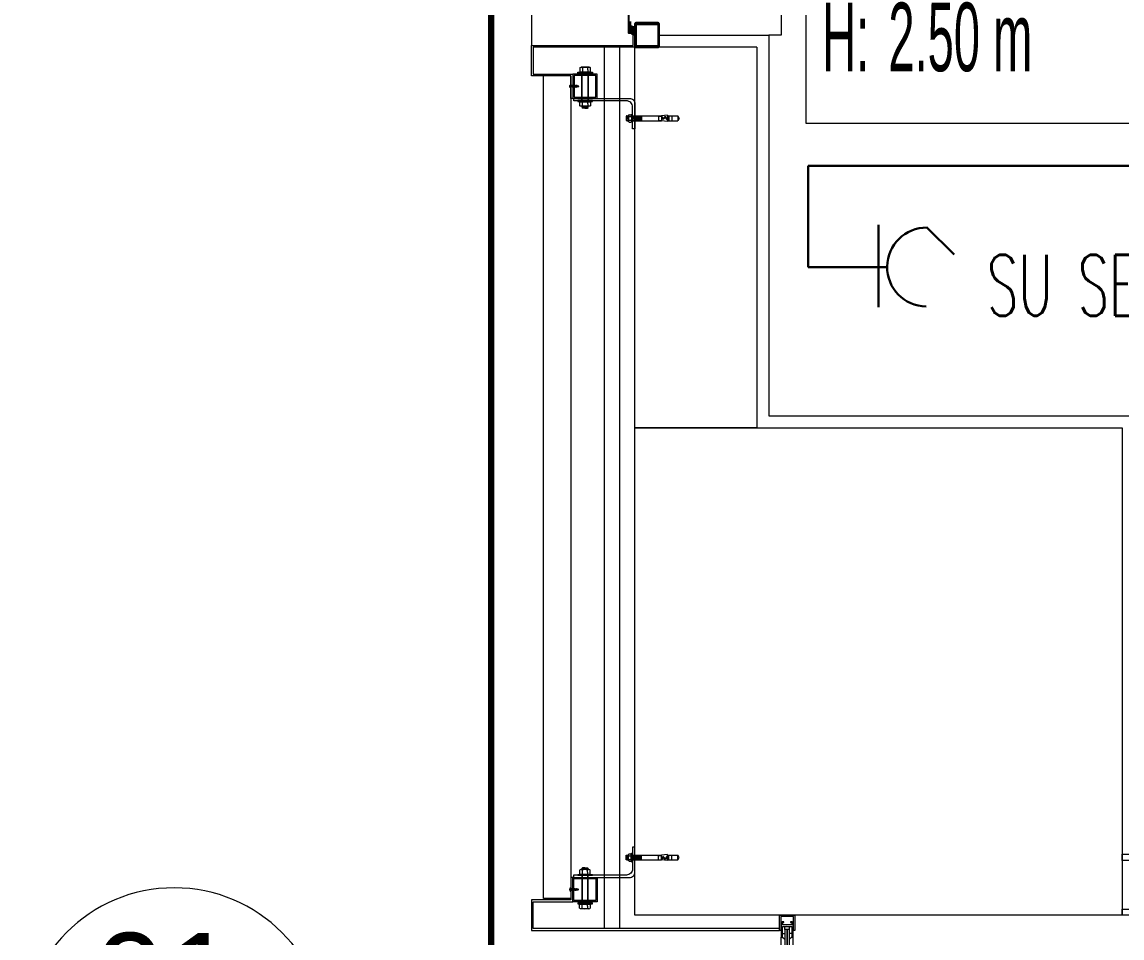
# Model space of a CAD drawing. Extents: x -1439 to 34962, y -872 to 8330.
# Drawn here: x 2700.2 to 2880.8, y 3108.7 to 3259.1 of the extents above; entities that cross this region are included whole.
import ezdxf
from ezdxf.enums import TextEntityAlignment as Align

# ---------------------------------------------------------------- set-up
doc = ezdxf.new("R2010")
doc.units = 0
doc.linetypes.add('HIDDEN', pattern=[0.375, 0.25, -0.125])
doc.linetypes.add('HIDDEN2', pattern=[4.7625, 3.175, -1.5875])
doc.layers.get('0').update_dxf_attribs({"color": 9, "lineweight": 9})
for name, color, linetype, lineweight in [('00', 9, 'Continuous', 9), ('01', 9, 'Continuous', 9), ('06D', 9, 'Continuous', 9), ('10', 9, 'Continuous', 9), ('10A', 9, 'Continuous', 9), ('11', 9, 'Continuous', 9), ('14', 9, 'Continuous', 9), ('15', 9, 'Continuous', 9), ('21', 9, 'Continuous', 9), ('21_MAHAL', 9, 'Continuous', 9), ('33', 9, 'BATTING', 9), ('E-KABLO', 7, 'Continuous', 30), ('E-KAPAKLI PRİZ', 7, 'Continuous', 30), ('E-YAZI', 7, 'Continuous', 30)]:
    doc.layers.add(name, color=color, linetype=linetype, lineweight=lineweight)
doc.styles.add('Arial', font='arial.ttf', dxfattribs={"height": 2.5})
doc.styles.add('E-YAZI', font='txttw.shx')
doc.styles.add('MuuM_TEXT-STANDART', font='ARIALN.TTF')
doc.linetypes.add('BATTING', pattern='A,0.0001,-0.1,[134,ltypeshp.shx,S=0.1,R=0,X=-0.1,Y=0],-0.2,[134,ltypeshp.shx,S=0.1,R=180,X=0.1,Y=0],-0.1', length=0.4001)

# ---------------------------------------------------------------- blocks, each defined once
blk = doc.blocks.new('p-kolon-80x80-vw')
at = {"layer": '01'}
blk.add_lwpolyline([(-40, -40), (-40, 40), (40, 40), (40, -40)], close=True, dxfattribs=at)
blk = doc.blocks.new('p-vw-kayar2')
at = {"layer": '06D'}
for p, q in [((-250, 5), (-177.7, 5)), ((-172.3, 5), (-100, 5)), ((-250, 3), (-177.7, 3)), ((-172.3, 3), (-100, 3))]:
    blk.add_line(p, q, dxfattribs=at)
for points in [[(-335.39, 1), (-252.5, 1)], [(-97.5, 1), (-3.6, 1)], [(-252.5, -1), (-335.39, -1)], [(-97.5, -1), (-3.6, -1)]]:
    blk.add_lwpolyline(points, dxfattribs=at)
at = {"layer": '10'}
for p, q in [((-251.75, 4.35), (-252.25, 4.35)), ((-251.75, 3.61), (-251.75, 4.35)), ((-250.59, 4.75), (-250.59, 4.42)), ((-250, 4.75), (-249.67, 4.42)), ((-177.7, 4.75), (-178.03, 4.42)), ((-177.11, 4.75), (-177.11, 4.42)), ((-175.95, 4.35), (-176.45, 4.35)), ((-176.45, 3.61), (-176.45, 4.35)), ((-174.05, 4.35), (-173.55, 4.35)), ((-173.55, 3.61), (-173.55, 4.35)), ((-172.89, 4.75), (-172.89, 4.42)), ((-172.3, 4.75), (-171.97, 4.42)), ((-100, 4.75), (-100.33, 4.42)), ((-99.41, 4.75), (-99.41, 4.42)), ((-98.25, 3.58), (-98.25, 4.42)), ((-98.25, 4.35), (-97.75, 4.35)), ((-251.75, 3.61), (-252.25, 3.61)), ((-250.83, 2.45), (-250.83, 2.56)), ((-250.83, 2.56), (-250.68, 2.56)), ((-250.17, 2.45), (-250.83, 2.45)), ((-250.68, 2.97), (-250.68, 2.56)), ((-250.68, 2.56), (-250.32, 2.56)), ((-250.59, 3.25), (-250.59, 3.58)), ((-250.59, 2.97), (-250.59, 2.56)), ((-250.5, 2.97), (-250.5, 2.56)), ((-250.41, 2.97), (-250.41, 2.56)), ((-250.32, 2.97), (-250.32, 2.56)), ((-250.32, 2.56), (-250.17, 2.56)), ((-250.17, 2.56), (-250.17, 2.45)), ((-250, 3.25), (-249.67, 3.58)), ((-177.7, 3.25), (-178.03, 3.58)), ((-177.11, 3.25), (-177.11, 3.58)), ((-175.95, 3.61), (-176.45, 3.61)), ((-174.05, 3.61), (-173.55, 3.61)), ((-172.89, 3.25), (-172.89, 3.58)), ((-172.3, 3.25), (-171.97, 3.58)), ((-100, 3.25), (-100.33, 3.58)), ((-99.68, 2.56), (-99.83, 2.56)), ((-99.83, 2.56), (-99.83, 2.45)), ((-99.83, 2.45), (-99.17, 2.45)), ((-99.68, 2.97), (-99.68, 2.56)), ((-99.32, 2.56), (-99.68, 2.56)), ((-99.59, 2.97), (-99.59, 2.56)), ((-99.5, 2.97), (-99.5, 2.56)), ((-99.41, 3.25), (-99.41, 3.58)), ((-99.41, 2.97), (-99.41, 2.56)), ((-99.32, 2.97), (-99.32, 2.56)), ((-99.17, 2.56), (-99.32, 2.56)), ((-99.17, 2.45), (-99.17, 2.56)), ((-98.25, 3.61), (-97.75, 3.61)), ((-338.99, 1.25), (-338.99, -1.25)), ((-336.64, 0.37), (-337.14, 0.37)), ((-336.64, 0.37), (-336.64, -0.37)), ((-335.98, 0.75), (-335.98, 0.4)), ((-335.39, 0.75), (-335.04, 0.4)), ((-252.5, 0.75), (-252.85, 0.4)), ((-252.35, 1.55), (-251.65, 1.55)), ((-252.35, 1.44), (-252.35, 1.55)), ((-252.18, 1.44), (-252.35, 1.44)), ((-251.82, 1.44), (-252.18, 1.44)), ((-252.18, 1.03), (-252.18, 1.44)), ((-252.09, 1.03), (-252.09, 1.44)), ((-252, 1.03), (-252, 1.44)), ((-251.91, 1.03), (-251.91, 1.44)), ((-251.91, 0.75), (-251.91, 0.4)), ((-251.65, 1.44), (-251.82, 1.44)), ((-251.82, 1.03), (-251.82, 1.44)), ((-251.65, 1.55), (-251.65, 1.44)), ((-250.78, 0.05), (-250.78, 0.05)), ((-250.78, 0.01), (-250.78, 0.01)), ((-250.75, -0.37), (-250.75, 0.37)), ((-250.25, 0.37), (-250.75, 0.37)), ((-99.75, 0.37), (-99.25, 0.37)), ((-99.25, -0.37), (-99.25, 0.37)), ((-98.35, 1.55), (-98.35, 1.44)), ((-97.65, 1.55), (-98.35, 1.55)), ((-98.35, 1.44), (-98.18, 1.44)), ((-98.18, 1.44), (-97.82, 1.44)), ((-98.18, 1.03), (-98.18, 1.44)), ((-98.09, 1.03), (-98.09, 1.44)), ((-98.09, 0.75), (-98.09, 0.4)), ((-98, 1.03), (-98, 1.44)), ((-97.91, 1.03), (-97.91, 1.44)), ((-97.82, 1.03), (-97.82, 1.44)), ((-97.82, 1.44), (-97.65, 1.44)), ((-97.65, 1.44), (-97.65, 1.55)), ((-97.5, 0.75), (-97.15, 0.4)), ((-3.6, 0.75), (-3.95, 0.4)), ((-3.01, 0.75), (-3.01, 0.4)), ((-2.35, 0.37), (-1.85, 0.37)), ((-2.35, 0.37), (-2.35, -0.37)), ((-336.64, -0.37), (-337.14, -0.37)), ((-335.98, -0.75), (-335.98, -0.4)), ((-335.39, -0.75), (-335.04, -0.4)), ((-252.5, -0.75), (-252.85, -0.4)), ((-251.91, -0.75), (-251.91, -0.4)), ((-250.25, -0.37), (-250.75, -0.37)), ((-99.75, -0.37), (-99.25, -0.37)), ((-98.09, -0.75), (-98.09, -0.4)), ((-97.5, -0.75), (-97.15, -0.4)), ((-3.6, -0.75), (-3.95, -0.4)), ((-3.01, -0.75), (-3.01, -0.4)), ((-2.35, -0.37), (-1.85, -0.37))]:
    blk.add_line(p, q, dxfattribs=at)
for points in [[(-252.3, 2.33), (-252.3, 1.72), (-251.6, 1.72, -0.414214), (-251.5, 1.62), (-251.5, 1.4, -0.414214), (-251.6, 1.3), (-251.75, 1.3, -0.414214), (-251.8, 1.35), (-251.8, 1.42), (-251.65, 1.42), (-251.65, 1.57), (-252.35, 1.57), (-252.35, 1.42), (-252.2, 1.42), (-252.2, 1.35, -0.414214), (-252.25, 1.3), (-252.4, 1.3, -0.414214), (-252.5, 1.4), (-252.5, 4.7, -0.414214), (-252.2, 5), (-250, 5), (-250, 4.75), (-252.15, 4.75, 0.414214), (-252.25, 4.65), (-252.25, 4.03), (-252.28, 4), (-252.25, 3.97), (-252.25, 3.35, 0.414214), (-252.15, 3.25), (-250, 3.25), (-250, 3), (-252.3, 3), (-252.3, 2.39), (-252.33, 2.36)], [(-175.7, 4.03), (-175.7, 4.75), (-175.42, 4.75, -0.414214), (-175.32, 4.65), (-175.32, 4.55), (-175.2, 4.55), (-175.2, 4.7, 0.414214), (-175.5, 5), (-177.7, 5), (-177.7, 4.75), (-175.95, 4.75), (-175.95, 3.25), (-177.7, 3.25), (-177.7, 3), (-175.5, 3, 0.414214), (-175.2, 3.3), (-175.2, 3.45), (-175.32, 3.45), (-175.32, 3.35, -0.414214), (-175.42, 3.25), (-175.7, 3.25), (-175.7, 3.97), (-175.73, 4)], [(-175.37, 3.35), (-175.58, 3.56), (-175.58, 4), (-175.58, 4.44), (-175.37, 4.64), (-175.33, 4.54), (-175.19, 4.54), (-175.19, 4.7), (-175, 4.7), (-175, 4.55), (-175.13, 4.41, 0.414214), (-175.13, 4.13), (-175, 4), (-174.87, 3.86, -0.414214), (-174.87, 3.58), (-175, 3.45), (-175, 3.3), (-175.19, 3.3), (-175.19, 3.45), (-175.33, 3.45)], [(-175.38, 3.65), (-175.38, 4), (-175.38, 4.18, 0.137657), (-175.28, 3.99), (-175.14, 3.86), (-175.01, 3.72), (-175.08, 3.65)], [(-174.63, 4.64), (-174.42, 4.44), (-174.42, 4), (-174.42, 3.56), (-174.63, 3.35), (-174.67, 3.45), (-174.81, 3.45), (-174.81, 3.3), (-175, 3.3), (-175, 3.45), (-174.87, 3.58, 0.414214), (-174.87, 3.86), (-175, 4), (-175.13, 4.13, -0.414214), (-175.13, 4.41), (-175, 4.55), (-175, 4.7), (-174.81, 4.7), (-174.81, 4.54), (-174.67, 4.54)], [(-174.62, 4.34), (-174.62, 4), (-174.62, 3.82, 0.137657), (-174.72, 4.01), (-174.86, 4.14), (-174.99, 4.27), (-174.92, 4.34)], [(-174.3, 4.03), (-174.3, 4.75), (-174.58, 4.75, 0.414214), (-174.68, 4.65), (-174.68, 4.55), (-174.8, 4.55), (-174.8, 4.7, -0.414214), (-174.5, 5), (-172.3, 5), (-172.3, 4.75), (-174.05, 4.75), (-174.05, 3.25), (-172.3, 3.25), (-172.3, 3), (-174.5, 3, -0.414214), (-174.8, 3.3), (-174.8, 3.45), (-174.68, 3.45), (-174.68, 3.35, 0.414214), (-174.58, 3.25), (-174.3, 3.25), (-174.3, 3.97), (-174.27, 4)], [(-97.7, 2.33), (-97.7, 1.72), (-98.4, 1.72, 0.414214), (-98.5, 1.62), (-98.5, 1.4, 0.414214), (-98.4, 1.3), (-98.25, 1.3, 0.414214), (-98.2, 1.35), (-98.2, 1.42), (-98.35, 1.42), (-98.35, 1.57), (-97.65, 1.57), (-97.65, 1.42), (-97.8, 1.42), (-97.8, 1.35, 0.414214), (-97.75, 1.3), (-97.6, 1.3, 0.414214), (-97.5, 1.4), (-97.5, 4.7, 0.414214), (-97.8, 5), (-100, 5), (-100, 4.75), (-97.85, 4.75, -0.414214), (-97.75, 4.65), (-97.75, 4.03), (-97.72, 4), (-97.75, 3.97), (-97.75, 3.35, -0.414214), (-97.85, 3.25), (-100, 3.25), (-100, 3), (-97.7, 3), (-97.7, 2.39), (-97.67, 2.36)], [(-250.2, 1.67), (-250.2, 2.28), (-250.9, 2.28, -0.414214), (-251, 2.38), (-251, 2.6, -0.414214), (-250.9, 2.7), (-250.75, 2.7, -0.414214), (-250.7, 2.65), (-250.7, 2.58), (-250.85, 2.58), (-250.85, 2.43), (-250.15, 2.43), (-250.15, 2.58), (-250.3, 2.58), (-250.3, 2.65, -0.414214), (-250.25, 2.7), (-250.1, 2.7, -0.414214), (-250, 2.6), (-250, -0.7, -0.414214), (-250.3, -1), (-252.5, -1), (-252.5, -0.75), (-250.35, -0.75, 0.414214), (-250.25, -0.65), (-250.25, -0.03), (-250.22, 0), (-250.25, 0.03), (-250.25, 0.65, 0.414214), (-250.35, 0.75), (-252.5, 0.75), (-252.5, 1), (-250.2, 1), (-250.2, 1.61), (-250.17, 1.64)], [(-99.8, 1.67), (-99.8, 2.28), (-99.1, 2.28, 0.414214), (-99, 2.38), (-99, 2.6, 0.414214), (-99.1, 2.7), (-99.25, 2.7, 0.414214), (-99.3, 2.65), (-99.3, 2.58), (-99.15, 2.58), (-99.15, 2.43), (-99.85, 2.43), (-99.85, 2.58), (-99.7, 2.58), (-99.7, 2.65, 0.414214), (-99.75, 2.7), (-99.9, 2.7, 0.414214), (-100, 2.6), (-100, -0.7, 0.414214), (-99.7, -1), (-97.5, -1), (-97.5, -0.75), (-99.65, -0.75, -0.414214), (-99.75, -0.65), (-99.75, -0.03), (-99.78, 0), (-99.75, 0.03), (-99.75, 0.65, -0.414214), (-99.65, 0.75), (-97.5, 0.75), (-97.5, 1), (-99.8, 1), (-99.8, 1.61), (-99.83, 1.64)], [(-337.39, -0.03), (-337.39, -0.75), (-337.67, -0.75, -0.414214), (-337.77, -0.65), (-337.77, -0.55), (-337.89, -0.55), (-337.89, -0.7, 0.414214), (-337.59, -1), (-335.39, -1), (-335.39, -0.75), (-337.14, -0.75), (-337.14, 0.75), (-335.39, 0.75), (-335.39, 1), (-337.59, 1, 0.414214), (-337.89, 0.7), (-337.89, 0.55), (-337.77, 0.55), (-337.77, 0.65, -0.414214), (-337.67, 0.75), (-337.39, 0.75), (-337.39, 0.03), (-337.36, 0)], [(-1.6, -0.03), (-1.6, -0.75), (-1.32, -0.75, 0.414214), (-1.22, -0.65), (-1.22, -0.55), (-1.1, -0.55), (-1.1, -0.7, -0.414214), (-1.4, -1), (-3.6, -1), (-3.6, -0.75), (-1.85, -0.75), (-1.85, 0.75), (-3.6, 0.75), (-3.6, 1), (-1.4, 1, -0.414214), (-1.1, 0.7), (-1.1, 0.55), (-1.22, 0.55), (-1.22, 0.65, 0.414214), (-1.32, 0.75), (-1.6, 0.75), (-1.6, 0.03), (-1.63, 0)]]:
    blk.add_lwpolyline(points, format="xyb", close=True, dxfattribs=at)
for points in [[(-251.12, 2.22), (-251.12, 1.07), (-250.22, 1.07), (-250.22, 2.22)], [(-98.88, 2.22), (-98.88, 1.07), (-99.78, 1.07), (-99.78, 2.22)], [(-336.49, -1.05), (-336.49, -1.25), (-338.99, -1.25), (-338.99, 1.25), (-336.49, 1.25), (-336.49, 1.05), (-338.79, 1.05), (-338.79, -1.05)], [(-2.5, -1.05), (-2.5, -1.25), (0, -1.25), (0, 1.25), (-2.5, 1.25), (-2.5, 1.05), (-0.2, 1.05), (-0.2, -1.05)]]:
    blk.add_lwpolyline(points, close=True, dxfattribs=at)
for points in [[(-250.22, 2.14), (-249.97, 2.14), (-249.97, 1.14), (-250.22, 1.14)], [(-99.78, 2.14), (-100.03, 2.14), (-100.03, 1.14), (-99.78, 1.14)]]:
    blk.add_lwpolyline(points, dxfattribs=at)
at = {"layer": '15'}
for points in [[(-176.47, 4.02), (-251.74, 4.02), (-251.74, 4.4), (-176.47, 4.4), (-176.47, 4.02), (-176.47, 4.02)], [(-176.47, 3.6), (-251.74, 3.6), (-251.74, 3.98), (-176.47, 3.98), (-176.47, 3.6)], [(-98.26, 4.4), (-98.26, 4.02), (-173.53, 4.02), (-173.53, 4.4), (-98.26, 4.4)], [(-98.26, 3.6), (-173.53, 3.6), (-173.53, 3.98), (-98.26, 3.98), (-98.26, 3.6)]]:
    blk.add_lwpolyline(points, close=True, dxfattribs=at)
for points in [[(-336.63, 0.4), (-250.78, 0.4), (-250.78, 0.02), (-336.63, 0.02)], [(-336.63, 0.02), (-336.63, 0.02), (-336.63, 0.4), (-336.63, 0.4)], [(-99.24, 0.02), (-99.24, 0.02), (-99.24, 0.4), (-99.24, 0.4)], [(-99.24, 0.4), (-2.38, 0.4), (-2.38, 0.02), (-99.24, 0.02)], [(-336.63, -0.02), (-250.78, -0.02), (-250.78, -0.4), (-336.63, -0.4)], [(-336.63, -0.4), (-336.63, -0.4), (-336.63, -0.02), (-336.63, -0.02)], [(-99.24, -0.4), (-99.24, -0.4), (-99.24, -0.02), (-99.24, -0.02)], [(-99.24, -0.02), (-2.38, -0.02), (-2.38, -0.4), (-99.24, -0.4)]]:
    blk.add_lwpolyline(points, dxfattribs=at)
blk = doc.blocks.new('cxvxv')
for p, q in [((-21988.4, 8560.98, 0), (-21988.4, 8560.32, 0)), ((-21988.4, 8560.32, 0), (-21986.64, 8560.32, 0)), ((-21986.86, 8561.07, 0), (-21988.18, 8561.07, 0)), ((-21988.02, 8561.25, 0), (-21987.03, 8561.3, 0)), ((-21988.02, 8561.25, 0), (-21988, 8561.26, 0)), ((-21988, 8561.23, 0), (-21988.02, 8561.25, 0)), ((-21988.02, 8561.13, 0), (-21987.03, 8561.19, 0)), ((-21988.02, 8561.13, 0), (-21988, 8561.14, 0)), ((-21988, 8561.11, 0), (-21988.02, 8561.13, 0)), ((-21988.02, 8560.32, 0), (-21987.02, 8560.32, 0)), ((-21988.02, 8560.28, 0), (-21988.02, 8560.32, 0)), ((-21988.02, 8560.11, 0), (-21988.02, 8555.61, 0)), ((-21988, 8561.3, 0), (-21987.94, 8561.35, 0)), ((-21988, 8561.26, 0), (-21988, 8561.3, 0)), ((-21988, 8561.14, 0), (-21988, 8561.23, 0)), ((-21988, 8561.07, 0), (-21988, 8561.11, 0)), ((-21987.96, 8560.98, 0), (-21987.96, 8560.32, 0)), ((-21987.54, 8561.35, 0), (-21987.94, 8561.35, 0)), ((-21987.7, 8561.05, 0), (-21987.7, 8561.08, 0)), ((-21987.7, 8561.07, 0), (-21987.7, 8561.07, 0)), ((-21987.54, 8561.35, 0), (-21987.1, 8561.35, 0)), ((-21987.03, 8561.3, 0), (-21987.1, 8561.35, 0)), ((-21987.08, 8560.64, 0), (-21987.08, 8560.98, 0)), ((-21987.08, 8560.64, 0), (-21987.08, 8560.32, 0)), ((-21987.06, 8560.32, 0), (-21987.06, 8560.28, 0)), ((-21987.06, 8555.61, 0), (-21987.06, 8560.11, 0)), ((-21987.05, 8561.32, 0), (-21987.03, 8561.3, 0)), ((-21987.03, 8561.3, 0), (-21987.05, 8561.28, 0)), ((-21987.03, 8561.3, 0), (-21987.05, 8561.29, 0)), ((-21987.05, 8561.28, 0), (-21987.05, 8561.2, 0)), ((-21987.05, 8561.2, 0), (-21987.03, 8561.19, 0)), ((-21987.03, 8561.19, 0), (-21987.05, 8561.17, 0)), ((-21987.05, 8561.17, 0), (-21987.05, 8561.08, 0)), ((-21987.05, 8561.08, 0), (-21987.03, 8561.07, 0)), ((-21987.02, 8560.32, 0), (-21987.02, 8560.28, 0)), ((-21987.02, 8555.61, 0), (-21987.02, 8560.11, 0)), ((-21986.64, 8560.32, 0), (-21986.64, 8560.98, 0)), ((-21988.4, 8555.4, 0), (-21986.64, 8555.4, 0)), ((-21988.4, 8554.74, 0), (-21988.4, 8555.4, 0)), ((-21986.86, 8554.65, 0), (-21988.17, 8554.65, 0)), ((-21988.02, 8555.44, 0), (-21988.02, 8555.4, 0)), ((-21988.02, 8555.4, 0), (-21987.02, 8555.4, 0)), ((-21987.96, 8554.74, 0), (-21987.96, 8555.4, 0)), ((-21987.08, 8555.08, 0), (-21987.08, 8555.4, 0)), ((-21987.08, 8555.08, 0), (-21987.08, 8554.74, 0)), ((-21987.06, 8555.4, 0), (-21987.06, 8555.44, 0)), ((-21987.02, 8555.4, 0), (-21987.02, 8555.44, 0)), ((-21986.64, 8555.4, 0), (-21986.64, 8554.74, 0))]:
    blk.add_line(p, q)
at = {"elevation": 0}
for points in [[(-21986.3, 8560.11), (-21988.7, 8560.11), (-21988.7, 8560.28), (-21986.3, 8560.28)], [(-21986.3, 8555.61), (-21988.7, 8555.61), (-21988.7, 8555.44), (-21986.3, 8555.44)]]:
    blk.add_lwpolyline(points, close=True, dxfattribs=at)
for points in [[(-21987.98, 8560.28), (-21987.98, 8560.32)], [(-21987.98, 8560.11), (-21987.98, 8555.61)], [(-21987.98, 8555.44), (-21987.98, 8555.4)]]:
    blk.add_lwpolyline(points, dxfattribs=at)
for centre, radius, start, end in [((-21988.18, 8560.75, 0), 0.315, 45.8497, 134.1503), ((-21987.52, 8559.95, 0), 1.12, 66.8701, 113.1299), ((-21987.52, 8559.95, 0), 1.12, 66.8701, 113.1299), ((-21986.86, 8560.76, 0), 0.313, 45.449, 134.551), ((-21988.18, 8554.97, 0), 0.315, 225.8497, 314.1503), ((-21987.52, 8555.77, 0), 1.12, 246.8701, 293.1299), ((-21987.52, 8555.77, 0), 1.12, 246.8701, 293.1299), ((-21986.86, 8554.96, 0), 0.313, 225.449, 314.551)]:
    blk.add_arc(centre, radius, start, end)
blk = doc.blocks.new('VIDA')
for p, q in [((-18072, 6523.9), (-18071.9, 6524)), ((-18071.9, 6523.8), (-18072, 6523.9)), ((-18071.9, 6524), (-18070.1, 6524.7)), ((-18069.6, 6522.9), (-18071.9, 6523.8)), ((-18069.7, 6524.9), (-18070.6, 6523.2)), ((-18070.6, 6523.2), (-18070.1, 6524.7)), ((-18070.1, 6524.7), (-18069.9, 6525.1)), ((-18069.9, 6525.1), (-18070.1, 6524.1)), ((-18070.1, 6524.1), (-18070, 6524.3)), ((-18070, 6524.3), (-18069.8, 6525.1)), ((-18069.9, 6525.1), (-18069.8, 6525.1)), ((-18069.8, 6525.1), (-18069.7, 6524.9)), ((-18069.7, 6524.9), (-18069.3, 6525)), ((-18069.6, 6522.8), (-18069.1, 6525)), ((-18069.6, 6522.8), (-18069.6, 6522.9)), ((-18069.4, 6522.4), (-18069.6, 6522.8)), ((-18068.9, 6525.3), (-18069.4, 6522.4)), ((-18069.3, 6522.4), (-18069.4, 6522.4)), ((-18069.3, 6522.4), (-18068.9, 6525.3)), ((-18069.3, 6525), (-18069.1, 6525)), ((-18069.1, 6522.8), (-18069.3, 6522.4)), ((-18069.1, 6525), (-18068.9, 6525.3)), ((-18068.7, 6522.8), (-18069.1, 6522.8)), ((-18068.9, 6525.3), (-18068.9, 6525.3)), ((-18068.9, 6525.3), (-18068.7, 6525)), ((-18068.7, 6522.8), (-18068.2, 6525)), ((-18068.7, 6525), (-18068.2, 6525)), ((-18068.5, 6522.4), (-18068.7, 6522.8)), ((-18068, 6525.3), (-18068.5, 6522.4)), ((-18068.4, 6522.4), (-18068.5, 6522.4)), ((-18068.4, 6522.4), (-18067.9, 6525.3)), ((-18068.2, 6522.8), (-18068.4, 6522.4)), ((-18068.2, 6522.8), (-18068.4, 6522.4)), ((-18068.2, 6525), (-18068, 6525.3)), ((-18067.7, 6525), (-18068.2, 6522.8)), ((-18067.7, 6522.8), (-18068.2, 6522.8)), ((-18067.9, 6525.3), (-18068, 6525.3)), ((-18067.9, 6525.3), (-18067.7, 6525)), ((-18067.7, 6522.8), (-18067.2, 6525)), ((-18067.7, 6525), (-18067.2, 6525)), ((-18067.5, 6522.4), (-18067.7, 6522.8)), ((-18067, 6525.3), (-18067.5, 6522.4)), ((-18067.4, 6522.4), (-18067.5, 6522.4)), ((-18067.4, 6522.4), (-18066.9, 6525.3)), ((-18067.2, 6522.8), (-18067.4, 6522.4)), ((-18067.2, 6522.8), (-18067.4, 6522.4)), ((-18067.2, 6525), (-18067, 6525.3)), ((-18066.7, 6525), (-18067.2, 6522.8)), ((-18066.7, 6522.8), (-18067.2, 6522.8)), ((-18066.9, 6525.3), (-18067, 6525.3)), ((-18066.9, 6525.3), (-18066.7, 6525)), ((-18066.3, 6525), (-18066.7, 6525)), ((-18066.7, 6522.8), (-18066.3, 6525)), ((-18066.5, 6522.4), (-18066.7, 6522.8)), ((-18066.1, 6525.3), (-18066.5, 6522.4)), ((-18066.5, 6522.4), (-18066, 6525.3)), ((-18066.3, 6522.8), (-18066.5, 6522.4)), ((-18066.3, 6522.8), (-18066.5, 6522.4)), ((-18066.5, 6522.4), (-18066.5, 6522.4)), ((-18066.3, 6525), (-18066.1, 6525.3)), ((-18065.8, 6525), (-18066.3, 6522.8)), ((-18066.3, 6522.8), (-18065.8, 6522.8)), ((-18066, 6525.3), (-18066.1, 6525.3)), ((-18066, 6525.3), (-18065.8, 6525)), ((-18065.8, 6522.8), (-18065.3, 6525)), ((-18065.8, 6525), (-18065.3, 6525)), ((-18065.6, 6522.4), (-18065.8, 6522.8)), ((-18065.1, 6525.3), (-18065.6, 6522.4)), ((-18065.5, 6522.4), (-18065.6, 6522.4)), ((-18065.5, 6522.4), (-18065, 6525.3)), ((-18065.3, 6522.8), (-18065.5, 6522.4)), ((-18065.3, 6522.8), (-18065.5, 6522.4)), ((-18065.3, 6525), (-18065.1, 6525.3)), ((-18064.8, 6525), (-18065.3, 6522.8)), ((-18064.8, 6522.8), (-18065.3, 6522.8)), ((-18065.1, 6525.3), (-18065, 6525.3)), ((-18065, 6525.3), (-18064.8, 6525)), ((-18064.8, 6525), (-18064.3, 6525)), ((-18064.8, 6522.8), (-18064.3, 6525)), ((-18064.6, 6522.4), (-18064.8, 6522.8)), ((-18064.1, 6525.3), (-18064.6, 6522.4)), ((-18064.5, 6522.4), (-18064.6, 6522.4)), ((-18064.5, 6522.4), (-18064, 6525.3)), ((-18064.3, 6522.8), (-18064.5, 6522.4)), ((-18064.3, 6522.8), (-18064.5, 6522.4)), ((-18064.3, 6525), (-18064.1, 6525.3)), ((-18063.8, 6525), (-18064.3, 6522.8)), ((-18063.8, 6522.8), (-18064.3, 6522.8)), ((-18064, 6525.3), (-18064.1, 6525.3)), ((-18064, 6525.3), (-18063.8, 6525)), ((-18063.8, 6522.8), (-18062, 6525)), ((-18062, 6525), (-18063.8, 6525)), ((-18063.6, 6522.4), (-18063.8, 6522.8)), ((-18063.6, 6522.4), (-18061.7, 6525.3)), ((-18061.8, 6525.3), (-18063.6, 6522.4)), ((-18062, 6522.8), (-18063.6, 6522.4)), ((-18062, 6522.8), (-18063.6, 6522.4)), ((-18063.6, 6522.4), (-18063.6, 6522.4)), ((-18061.5, 6525), (-18063.4, 6522.8)), ((-18063.4, 6522.8), (-18061.5, 6522.8)), ((-18061.7, 6525.3), (-18063.2, 6525.3)), ((-18062.7, 6522.4), (-18061.5, 6522.8)), ((-18062.6, 6522.4), (-18062.1, 6525.3)), ((-18062.4, 6522.8), (-18062.6, 6522.4)), ((-18062.4, 6522.8), (-18062.6, 6522.4)), ((-18062.6, 6522.4), (-18061.3, 6522.4)), ((-18062.4, 6525), (-18062.2, 6525.3)), ((-18061.5, 6525), (-18062.4, 6525)), ((-18061.5, 6522.8), (-18062.4, 6525)), ((-18061.9, 6525), (-18062.4, 6522.8)), ((-18061.9, 6522.8), (-18062.4, 6522.8)), ((-18062.2, 6525.3), (-18062.1, 6525.3)), ((-18062.2, 6525.3), (-18061.3, 6522.4)), ((-18062.1, 6525.3), (-18061.9, 6525)), ((-18062, 6525), (-18061.8, 6525.3)), ((-18061.9, 6525), (-18061.4, 6525)), ((-18061.9, 6522.8), (-18061.4, 6525)), ((-18061.7, 6522.4), (-18061.9, 6522.8)), ((-18061.2, 6525.3), (-18061.7, 6522.4)), ((-18061.7, 6525.3), (-18061.5, 6525)), ((-18061.6, 6522.4), (-18061.7, 6522.4)), ((-18061.6, 6522.4), (-18061.2, 6525.3)), ((-18061.4, 6522.8), (-18061.6, 6522.4)), ((-18061.4, 6522.8), (-18061.6, 6522.4)), ((-18061.4, 6525), (-18061.2, 6525.3)), ((-18061, 6525), (-18061.4, 6522.8)), ((-18060.9, 6522.8), (-18061.4, 6522.8)), ((-18061.2, 6525.3), (-18061, 6525)), ((-18061.2, 6525.3), (-18061.2, 6525.3)), ((-18061, 6525), (-18060.5, 6525)), ((-18060.9, 6522.8), (-18060.5, 6525)), ((-18060.7, 6522.4), (-18060.9, 6522.8)), ((-18060.7, 6522.4), (-18060.2, 6525.3)), ((-18060.3, 6525.3), (-18060.7, 6522.4)), ((-18060.5, 6522.8), (-18060.7, 6522.4)), ((-18060.5, 6522.8), (-18060.7, 6522.4)), ((-18060.7, 6522.4), (-18060.7, 6522.4)), ((-18060.5, 6525), (-18060.3, 6525.3)), ((-18060, 6525), (-18060.5, 6522.8)), ((-18060.5, 6522.8), (-18060, 6522.8)), ((-18060.3, 6525.3), (-18060.2, 6525.3)), ((-18060.2, 6525.3), (-18060, 6525)), ((-18060, 6525), (-18059.5, 6525)), ((-18060, 6522.8), (-18059.5, 6525)), ((-18059.8, 6522.4), (-18060, 6522.8)), ((-18059.3, 6525.3), (-18059.8, 6522.4)), ((-18059.7, 6522.4), (-18059.8, 6522.4)), ((-18059.7, 6522.4), (-18059.2, 6525.3)), ((-18059.5, 6522.8), (-18059.7, 6522.4)), ((-18059.5, 6522.8), (-18059.7, 6522.4)), ((-18059.5, 6525), (-18059.3, 6525.3)), ((-18059.2, 6524), (-18059.5, 6522.8)), ((-18059.5, 6522.8), (-18059.2, 6522.8)), ((-18059.3, 6525.3), (-18059.2, 6525.3)), ((-18058.1, 6526.6), (-18059.2, 6526.6)), ((-18059.2, 6521.2), (-18059.2, 6526.6)), ((-18058.1, 6521.2), (-18059.2, 6521.2))]:
    blk.add_line(p, q)
for points in [[(-18068.7, 6525), (-18069.1, 6522.8)], [(-18057.2, 6524.3), (-18057.5, 6524), (-18057.5, 6523.8), (-18057.2, 6523.5)]]:
    blk.add_lwpolyline(points)
for centre, start, end in [((-18062.4, 6523.6), 7.5095, 35.2427), ((-18062.4, 6524.2), 324.7573, 352.4905)]:
    blk.add_arc(centre, 5.21, start, end)
blk = doc.blocks.new('çelik dübel')
at = {"ltscale": 7}
for p, q in [((-87.2, -2), (-85, 2)), ((-85, -6), (-85, 2)), ((-68, 2), (-85, 2)), ((-75, -6), (-75, 2)), ((-70, -6), (-70, 2)), ((-68, 3), (-58, 2)), ((-68, -7), (-68, 3)), ((-58, -6), (-58, 2)), ((-8.5, 2), (-58, 2)), ((-53, 1.5), (-58, 1.5)), ((-53, -6), (-53, 2)), ((-25, -6), (-25, 2)), ((-25, -6), (-23.9, 2)), ((-23, -6), (-21.9, 2)), ((-21, -6), (-19.9, 2)), ((-19, -6), (-17.9, 2)), ((-17, -6), (-15.9, 2)), ((-85, -6), (-87.2, -2)), ((-68, -6), (-85, -6)), ((-68, -7), (-58, -6)), ((-53, -5.5), (-58, -5.5)), ((-8.5, -6), (-58, -6))]:
    blk.add_line(p, q, dxfattribs=at)
for p, q in [((-15, -6), (-13.9, 2)), ((-13, -6), (-11.9, 2)), ((-11, -6), (-10, 1.1)), ((-10, -9), (-10, 5)), ((-9, 5), (-10, 5)), ((-10, 3), (-10, 5)), ((-9, -9), (-9, 5)), ((-8.5, 2), (-8.5, 3)), ((-8.5, -4), (-8.5, 0)), ((-5, 4), (-7.5, 4)), ((-5, 1), (-7.5, 1)), ((-4, 2), (-4, 3)), ((-1, 2), (-4, 2)), ((-4, -4), (-4, 0)), ((-3, -6), (-1.9, 2)), ((-1, -6), (0, 1.1)), ((0, -5), (0, 1)), ((-10, -7), (-10, -9.1)), ((-9, -9), (-10, -9)), ((-8.5, -6), (-8.5, -7)), ((-5, -5), (-7.5, -5)), ((-5, -8), (-7.5, -8)), ((-4, -6), (-4, -7)), ((-1, -6), (-4, -6))]:
    blk.add_line(p, q)
for points in [[(-68, 0.6), (-67.4, 0.4), (-67, 0.1), (-66.6, -0.3), (-66.2, -0.8), (-65.9, -1.3), (-65.7, -1.9), (-65.4, -2.3), (-65.2, -2.8), (-65, -3.1), (-64.8, -3.3), (-64.6, -3.5), (-64.4, -3.6), (-64.2, -3.5), (-63.9, -3.5), (-63.7, -3.3), (-63.5, -3.1), (-63.2, -2.9), (-62.9, -2.6), (-62.7, -2.3), (-62.4, -2), (-62.1, -1.7), (-61.9, -1.4), (-61.6, -1.1), (-61.4, -0.9), (-61.2, -0.7), (-61, -0.6), (-60.8, -0.5), (-60.6, -0.5), (-60.4, -0.5), (-60.3, -0.7), (-60.1, -0.9), (-59.9, -1.1), (-59.8, -1.5), (-59.6, -1.9), (-59.4, -2.3), (-59.2, -2.7), (-58.9, -3), (-58.7, -3.3), (-58.4, -3.5), (-58, -3.5)], [(-68, -0.5), (-68, -0.5), (-67.9, -0.5), (-67.9, -0.5), (-67.8, -0.5), (-67.8, -0.6), (-67.7, -0.6), (-67.7, -0.6), (-67.6, -0.7), (-67.6, -0.7), (-67.6, -0.8), (-67.5, -0.8), (-67.5, -0.8), (-67.5, -0.9), (-67.4, -0.9), (-67.4, -0.9), (-67.3, -1), (-67.3, -1), (-67.3, -1.1), (-67.2, -1.1), (-67.2, -1.2), (-67.2, -1.2), (-67.1, -1.3), (-67.1, -1.3), (-67.1, -1.4), (-67, -1.4), (-67, -1.5), (-67, -1.5), (-66.9, -1.6), (-66.9, -1.6), (-66.9, -1.7), (-66.9, -1.7), (-66.8, -1.8), (-66.8, -1.9), (-66.8, -1.9), (-66.7, -2), (-66.7, -2), (-66.7, -2.1), (-66.6, -2.2), (-66.6, -2.2), (-66.6, -2.3), (-66.6, -2.3), (-66.5, -2.4), (-66.5, -2.5), (-66.5, -2.5), (-66.4, -2.6), (-66.4, -2.7), (-66.4, -2.7), (-66.3, -2.8), (-66.3, -2.8), (-66.3, -2.9), (-66.3, -3), (-66.2, -3), (-66.2, -3.1), (-66.2, -3.1), (-66.1, -3.2), (-66.1, -3.2), (-66.1, -3.3), (-66, -3.4), (-66, -3.4), (-66, -3.5), (-65.9, -3.5), (-65.9, -3.6), (-65.9, -3.6), (-65.8, -3.7), (-65.8, -3.7), (-65.7, -3.8), (-65.7, -3.8), (-65.7, -3.9), (-65.6, -3.9), (-65.6, -4), (-65.5, -4), (-65.5, -4.1), (-65.4, -4.1), (-65.4, -4.1), (-65.3, -4.2), (-65.3, -4.2), (-65.2, -4.3), (-65.2, -4.3), (-65.1, -4.3), (-65, -4.4), (-65, -4.4), (-64.9, -4.4), (-64.9, -4.4), (-64.8, -4.5), (-64.7, -4.5), (-64.7, -4.5), (-64.6, -4.5), (-64.5, -4.5), (-64.5, -4.5), (-64.4, -4.5), (-64.3, -4.5), (-64.3, -4.5), (-64.2, -4.5), (-64.1, -4.5), (-64.1, -4.5), (-64, -4.5), (-64, -4.5), (-63.9, -4.5), (-63.8, -4.5), (-63.8, -4.5), (-63.7, -4.4), (-63.7, -4.4), (-63.6, -4.4), (-63.6, -4.4), (-63.5, -4.4), (-63.4, -4.3), (-63.4, -4.3), (-63.3, -4.3), (-63.3, -4.3), (-63.3, -4.2), (-63.2, -4.2), (-63.2, -4.2), (-63.1, -4.1), (-63.1, -4.1), (-63, -4.1), (-63, -4), (-62.9, -4), (-62.9, -4), (-62.9, -3.9), (-62.8, -3.9), (-62.8, -3.9), (-62.7, -3.8), (-62.7, -3.8), (-62.7, -3.8), (-62.6, -3.7), (-62.6, -3.7), (-62.5, -3.6), (-62.5, -3.6), (-62.5, -3.6), (-62.4, -3.5), (-62.4, -3.5), (-62.4, -3.5), (-62.3, -3.4), (-62.3, -3.4), (-62.2, -3.3), (-62.2, -3.3), (-62.2, -3.3), (-62.1, -3.2), (-62.1, -3.2), (-62.1, -3.1), (-62, -3.1), (-62, -3.1), (-62, -3), (-61.9, -3), (-61.9, -2.9), (-61.9, -2.9), (-61.8, -2.9), (-61.8, -2.8), (-61.7, -2.8), (-61.7, -2.7), (-61.7, -2.7), (-61.6, -2.6), (-61.6, -2.6), (-61.6, -2.6), (-61.5, -2.5), (-61.5, -2.5), (-61.5, -2.5), (-61.4, -2.4), (-61.4, -2.4), (-61.4, -2.3), (-61.3, -2.3), (-61.3, -2.3), (-61.3, -2.2), (-61.3, -2.2), (-61.2, -2.2), (-61.2, -2.1), (-61.2, -2.1), (-61.1, -2), (-61.1, -2), (-61.1, -2), (-61, -1.9), (-61, -1.9), (-61, -1.9), (-61, -1.9), (-60.9, -1.8), (-60.9, -1.8), (-60.9, -1.8), (-60.9, -1.8), (-60.9, -1.8), (-60.9, -1.7), (-60.8, -1.7), (-60.8, -1.7), (-60.8, -1.7), (-60.8, -1.7), (-60.8, -1.7), (-60.8, -1.8), (-60.7, -1.8), (-60.7, -1.8), (-60.7, -1.8), (-60.7, -1.9), (-60.7, -1.9), (-60.7, -1.9), (-60.6, -2), (-60.6, -2), (-60.6, -2.1), (-60.6, -2.1), (-60.6, -2.1), (-60.5, -2.2), (-60.5, -2.2), (-60.5, -2.3), (-60.5, -2.3), (-60.4, -2.4), (-60.4, -2.5), (-60.4, -2.5), (-60.4, -2.6), (-60.3, -2.6), (-60.3, -2.7), (-60.3, -2.7), (-60.3, -2.8), (-60.2, -2.8), (-60.2, -2.9), (-60.2, -3), (-60.1, -3), (-60.1, -3.1), (-60.1, -3.1), (-60, -3.2), (-60, -3.2), (-59.9, -3.3), (-59.9, -3.4), (-59.9, -3.4), (-59.8, -3.5), (-59.8, -3.5), (-59.7, -3.6), (-59.7, -3.6), (-59.6, -3.7), (-59.6, -3.8), (-59.5, -3.8), (-59.5, -3.9), (-59.4, -3.9), (-59.3, -4), (-59.3, -4), (-59.2, -4.1), (-59.1, -4.2), (-59, -4.2), (-58.9, -4.3), (-58.8, -4.3), (-58.6, -4.4), (-58.4, -4.4), (-58.2, -4.5), (-58, -4.5)]]:
    blk.add_lwpolyline(points)
for centre, start, end in [((-7.5, 3), 90, 180), ((-7.5, 2), 180, 270), ((-7.5, 0), 90, 180), ((-5, 3), 0, 90), ((-5, 2), 270, 0), ((-5, 0), 0, 90), ((-1, 1), 0, 90), ((-7.5, -4), 180, 270), ((-7.5, -6), 90, 180), ((-7.5, -7), 180, 270), ((-5, -4), 270, 0), ((-5, -6), 0, 90), ((-5, -7), 270, 0), ((-1, -5), 270, 0)]:
    blk.add_arc(centre, 1, start, end)
blk = doc.blocks.new('kjdol')
at = {"ltscale": 10, "elevation": -278.89}
blk.add_lwpolyline([(77394.12, 60089.89), (77403.28, 60089.89, 0.460237), (77404.18, 60090.79), (77404.18, 60094.89), (77403.78, 60094.89), (77403.78, 60091.29, -0.414214), (77402.78, 60090.29), (77394.12, 60090.29)], format="xyb", close=True, dxfattribs=at)
at = {"elevation": -249.79}
for points in [[(77397.97, 60089.9), (77397.97, 60085.9), (77393.97, 60085.9), (77393.97, 60089.9)], [(77397.77, 60089.7), (77397.77, 60086.1), (77394.17, 60086.1), (77394.17, 60089.7)]]:
    blk.add_lwpolyline(points, close=True, dxfattribs=at)
at = {"extrusion": (0, 0, -1), "xscale": 0.1000000000058208, "yscale": 0.1000000000058208, "zscale": -0.0999999999999091}
blk.add_blockref('çelik dübel', (-77402.74, 60093.36, 459.25), dxfattribs=at)
blk.add_blockref('cxvxv', (99383.5, 51530.11, -249.79))
at = {"xscale": 0.1000000000058208, "yscale": 0.1000000000058208, "zscale": 0.1000000000058208, "rotation": 180}
blk.add_blockref('VIDA', (75587.75, 60740.29, -249.79), dxfattribs=at)
blk = doc.blocks.new('ciftkanatdograma_pr2')
at = {"layer": '06D'}
for points in [[(-0.3, 17), (-149.7, 17)], [(-2, -22), (-2, -24), (-148, -24), (-148, -22)]]:
    blk.add_lwpolyline(points, dxfattribs=at)
at = {"layer": '10', "lineweight": 25, "ltscale": 0.5}
for points in [[(-150, -3.8, 0.414214), (-149.8, -4), (-146.2, -4, 0.414214), (-146, -3.8), (-146, -0.2, 0.414214), (-146.2, 0), (-149.8, 0, 0.414214), (-150, -0.2)], [(-147.28, 0.61, 0.359904), (-147.3, 0.58), (-147.3, 0.4, 0.414214), (-147.27, 0.37), (-147.07, 0.37, 0.414214), (-147.04, 0.4), (-147.04, 0.58, 0.359904), (-147.07, 0.61, 0.094739)]]:
    blk.add_lwpolyline(points, format="xyb", close=True, dxfattribs=at)
for points in [[(-147.79, 0.49, -0.220745), (-148.1, -0.11, 0.651907), (-148.04, -0.18, 0.176952), (-147.75, 0.14, -0.281357), (-147.61, 0.23), (-147.53, 0.23), (-147.51, 0.23), (-147.51, 0.23), (-147.5, 0.22), (-147.49, 0.22), (-147.48, 0.22), (-147.48, 0.21), (-147.47, 0.21), (-147.47, 0.2), (-147.47, 0.19), (-147.46, 0.18), (-147.46, 0.1), (-147.46, 0.1), (-147.46, 0.09), (-147.46, 0.09), (-147.46, 0.09), (-147.46, 0.09), (-147.45, 0.08), (-147.45, 0.08), (-147.45, 0.08), (-147.44, 0.08), (-147.36, 0.08), (-147.36, 0.08), (-147.36, 0.08), (-147.35, 0.08), (-147.35, 0.08), (-147.35, 0.09), (-147.35, 0.09), (-147.35, 0.09), (-147.34, 0.09), (-147.34, 0.1), (-147.34, 0.18), (-147.34, 0.18), (-147.34, 0.19), (-147.34, 0.2), (-147.33, 0.21), (-147.33, 0.21), (-147.32, 0.22), (-147.32, 0.22), (-147.31, 0.22), (-147.29, 0.23), (-147.29, 0.23), (-147.28, 0.22), (-147.27, 0.22), (-147.26, 0.22), (-147.26, 0.21), (-147.25, 0.21), (-147.25, 0.2), (-147.25, 0.19), (-147.24, 0.18), (-147.24, 0.1), (-147.24, 0.1), (-147.24, 0.09), (-147.24, 0.09), (-147.24, 0.09), (-147.24, 0.09), (-147.23, 0.08), (-147.23, 0.08), (-147.23, 0.08), (-147.22, 0.08), (-147.14, 0.08), (-147.14, 0.08), (-147.14, 0.08), (-147.13, 0.08), (-147.13, 0.08), (-147.13, 0.09), (-147.13, 0.09), (-147.13, 0.09), (-147.12, 0.09), (-147.12, 0.1), (-147.12, 0.18), (-147.12, 0.18), (-147.12, 0.19), (-147.12, 0.2), (-147.11, 0.21), (-147.11, 0.21), (-147.1, 0.22), (-147.1, 0.22), (-147.09, 0.22), (-147.07, 0.23), (-147.07, 0.23), (-147.06, 0.22), (-147.05, 0.22), (-147.04, 0.22), (-147.04, 0.21), (-147.03, 0.21), (-147.03, 0.2), (-147.03, 0.19), (-147.02, 0.18), (-147.02, 0.1), (-147.02, 0.1), (-147.02, 0.09), (-147.02, 0.09), (-147.02, 0.09), (-147.02, 0.09), (-147.01, 0.08), (-147.01, 0.08), (-147.01, 0.08), (-147, 0.08), (-146.92, 0.08), (-146.92, 0.08), (-146.92, 0.08), (-146.91, 0.08), (-146.91, 0.08), (-146.91, 0.09), (-146.91, 0.09), (-146.91, 0.09), (-146.9, 0.09), (-146.9, 0.1), (-146.9, 0.18), (-146.9, 0.18), (-146.9, 0.19), (-146.9, 0.2), (-146.89, 0.21), (-146.89, 0.21), (-146.88, 0.22), (-146.88, 0.22), (-146.87, 0.22), (-146.85, 0.23), (-146.85, 0.23), (-146.84, 0.22), (-146.83, 0.22), (-146.82, 0.22), (-146.82, 0.21), (-146.81, 0.21), (-146.81, 0.2), (-146.81, 0.19), (-146.8, 0.18), (-146.8, 0.1), (-146.8, 0.1), (-146.8, 0.09), (-146.8, 0.09), (-146.8, 0.09), (-146.8, 0.09), (-146.79, 0.08), (-146.79, 0.08), (-146.79, 0.08), (-146.78, 0.08), (-146.7, 0.08), (-146.7, 0.08), (-146.7, 0.08), (-146.69, 0.08), (-146.69, 0.08), (-146.69, 0.09), (-146.69, 0.09), (-146.69, 0.09), (-146.68, 0.09), (-146.68, 0.1), (-146.68, 0.44, 0.414214), (-146.71, 0.47), (-146.94, 0.47, -0.414214), (-146.97, 0.5), (-146.97, 0.56, -0.291535), (-146.96, 0.58), (-146.91, 0.6, 0.613042), (-146.91, 0.66), (-147.03, 0.73, 0.127095), (-147.09, 0.74), (-147.29, 0.74, 0.127095), (-147.36, 0.73), (-147.47, 0.67, 0.585233), (-147.47, 0.6), (-147.42, 0.58, -0.167811), (-147.41, 0.56), (-147.41, 0.5, -0.414214), (-147.44, 0.47), (-147.74, 0.47), (-147.74, 0.53, 0.394677), (-147.79, 0.49)], [(-145.77, 0.79), (-146.1, 0.79), (-146.1, 0.78), (-146.25, 0.78), (-146.25, 0.79), (-146.52, 0.79), (-146.52, 0.78), (-146.65, 0.78), (-146.65, 0.61, 0.414214), (-146.62, 0.58), (-146.52, 0.58), (-146.52, 0.53, -0.414214), (-146.57, 0.48), (-146.88, 0.48, -0.414214), (-146.95, 0.55), (-146.95, 0.57, -0.414214), (-146.94, 0.58), (-146.84, 0.58, 0.414214), (-146.79, 0.63), (-146.79, 0.75, 0.414214), (-146.84, 0.8), (-147.51, 0.8, 0.414214), (-147.56, 0.75), (-147.56, 0.63, 0.414214), (-147.51, 0.58), (-147.41, 0.58, -0.414214), (-147.4, 0.57), (-147.4, 0.55, -0.414214), (-147.47, 0.48), (-147.69, 0.48, -0.414214), (-147.7, 0.49), (-147.7, 0.97, -0.414214), (-147.69, 0.98), (-139.71, 0.98, -0.414214)]]:
    blk.add_lwpolyline(points, format="xyb", dxfattribs=at)
blk.add_lwpolyline([(-149.8, -3.8), (-149.8, -0.2), (-146.2, -0.2), (-146.2, -3.8)], close=True, dxfattribs=at)
blk = doc.blocks.new('0_detailbox1')
blk.add_lwpolyline([(10.411, -2.5), (7.911, 0), (-5, 0)])
blk.add_circle((0, 0), 5)
at = {"style": 'Arial'}
blk.add_attdef('DETAYADI', text='', height=3, dxfattribs=at).set_placement((0, 0), align=Align.BOTTOM_CENTER)
blk.add_attdef('PAFTAADI', text='', height=2, dxfattribs=at).set_placement((0, -0.5), align=Align.TOP_CENTER)
blk = doc.blocks.new('0_roomno2')
blk.add_lwpolyline([(19.375, -10.5), (0, -10.5), (0, 0), (19.375, 0)], close=True)
for points in [[(0, -3), (19.375, -3)], [(8.125, -3), (8.125, -10.5)], [(11.875, -3), (11.875, -10.5)], [(15.625, -3), (15.625, -10.5)], [(0, -6.75), (8.125, -6.75)]]:
    blk.add_lwpolyline(points)
at = {"style": 'MuuM_TEXT-STANDART', "width": 0.6}
blk.add_text('H:', height=1.5, dxfattribs=at).set_placement((0.35, -8.608), align=Align.MIDDLE_LEFT)
at = {"style": 'Arial'}
blk.add_attdef('ODANO', (0, 1.17), '', height=2, dxfattribs=at)
blk.add_attdef('MEKANADI', text='', height=2, dxfattribs=at).set_placement((0.35, -3), align=Align.BOTTOM_LEFT)
at = {"style": 'MuuM_TEXT-STANDART', "width": 0.6}
for tag, p in [('YER01', (10, -4.5)), ('TAVAN01', (13.75, -4.5)), ('DUVAR01', (17.5, -4.5)), ('YER02', (10, -6.75)), ('TAVAN02', (13.75, -6.75)), ('DUVAR02', (17.5, -6.75)), ('YER03', (10, -9)), ('TAVAN03', (13.75, -9)), ('DUVAR03', (17.5, -9))]:
    blk.add_attdef(tag, text='', height=1.5, dxfattribs=at).set_placement(p, align=Align.MIDDLE_CENTER)
for tag, p in [('M2', (0.35, -4.875)), ('TEMIZTAVANYUKSEKLIGI', (1.8, -8.608))]:
    blk.add_attdef(tag, text='', height=1.5, dxfattribs=at).set_placement(p, align=Align.MIDDLE_LEFT)
blk = doc.blocks.new('100_KAPAKLI PRİZ')
at = {"layer": 'E-KAPAKLI PRİZ', "color": 4}
for p, q in [((1.216, 3.6), (0.379, 4.438)), ((0, 2.4), (0, 0)), ((-1.223, 2.136), (1.279, 2.136))]:
    blk.add_line(p, q, dxfattribs=at)
blk.add_arc((0, 3.6), 1.2, 180.7551, 0.7551, dxfattribs=at)

msp = doc.modelspace()

# ---------------------------------------------------------------- linework, layer by layer
at = {"layer": '00'}
for points in [[(2820.84, 3255), (2800.84, 3255)], [(2820.84, 3255), (2820.84, 3192.5), (2800.84, 3192.5), (2800.84, 3255)]]:
    msp.add_lwpolyline(points, dxfattribs=at)
at = {"layer": '06D'}
msp.add_lwpolyline([(2795.84, 3110.3), (2795.84, 3255)], dxfattribs=at)
at = {"layer": '10A'}
for points in [[(2790.64, 3246.6), (2790.34, 3246.6), (2790.34, 3250.3), (2783.84, 3250.3), (2783.84, 3255.3), (2800.54, 3255.3), (2800.54, 3257.84), (2800.84, 3257.84), (2800.84, 3255), (2784.14, 3255), (2784.14, 3250.6), (2790.64, 3250.6), (2790.64, 3246.6)], [(2785.84, 3115.25), (2785.84, 3250.3)], [(2790.34, 3250.3), (2790.34, 3115.25), (2785.84, 3115.25)], [(2790.64, 3118.7), (2790.34, 3118.7), (2790.34, 3115), (2783.84, 3115), (2783.84, 3110), (2799.99, 3110), (2824.59, 3110), (2824.59, 3110), (2824.59, 3110.3), (2784.14, 3110.3), (2784.14, 3114.7), (2790.64, 3114.7), (2790.64, 3118.7)]]:
    msp.add_lwpolyline(points, dxfattribs=at)
at = {"layer": '11'}
for points in [[(2880.84, 3121.5), (2880.84, 3122.5), (3452.84, 3122.5), (3452.84, 3121.5)], [(2880.84, 3112.5), (2880.84, 3113.5), (3452.84, 3113.5), (3452.84, 3112.5)]]:
    msp.add_lwpolyline(points, close=True, dxfattribs=at)
at = {"layer": '14'}
for points in [[(2800.83, 3257), (2800.84, 3257)], [(2804.84, 3257), (2822.84, 3257)], [(2822.84, 3257), (2822.84, 3194.5)], [(2822.84, 3194.5), (2882.84, 3194.5), (2882.84, 3122.5)]]:
    msp.add_lwpolyline(points, dxfattribs=at)
at = {"layer": '21', "linetype": 'HIDDEN2', "ltscale": 0.1, "const_width": 1}
msp.add_lwpolyline([(2777.23, 3478.52), (3051.17, 3478.52), (3051.17, 3104.49), (2777.23, 3104.49)], close=True, dxfattribs=at)
at = {"layer": '33', "ltscale": 0.2}
msp.add_lwpolyline([(2798.34, 3110.3), (2798.34, 3255)], dxfattribs=at)
at = {"layer": 'E-KABLO', "color": 6, "ltscale": 40}
for p in [(3034.46, 3235.55), (2829.3, 3218.92)]:
    msp.add_line(p, (2829.3, 3235.55), dxfattribs=at)

# ---------------------------------------------------------------- block references
msp.add_blockref('p-kolon-80x80-vw', (2840.84, 3152.5))
at = {"layer": '10', "linetype": 'HIDDEN', "rotation": 90}
msp.add_blockref('ciftkanatdograma_pr2', (2800.84, 3405), dxfattribs=at)
at = {"layer": '10', "xscale": -1}
for name, p, rotation in [('kjdol', (-74603.33, 63336.49, 249.79), 180), ('p-vw-kayar2', (2825.84, 3112.5), 270)]:
    msp.add_blockref(name, p, dxfattribs=dict(at, rotation=rotation))
at = {"layer": '10'}
msp.add_blockref('kjdol', (-74603.34, -56971.2, 249.79), dxfattribs=at)
at = {"layer": '21'}
ref = msp.add_blockref('0_detailbox1', (2725.18, 3091.99), dxfattribs=dict(at, xscale=-5, yscale=5, zscale=5, rotation=180))
ref.add_attrib('DETAYADI', '01', dxfattribs={"layer": '0', "height": 15, "style": 'Arial'}).set_placement((2723.7, 3090.09), align=Align.BOTTOM_CENTER)
ref.add_attrib('PAFTAADI', 'M-B-600', dxfattribs={"layer": '0', "height": 10, "style": 'Arial'}).set_placement((2726.07, 3088.59), align=Align.TOP_CENTER)
at = {"layer": '21_MAHAL'}
ref = msp.add_blockref('0_roomno2', (2828.97, 3321.26), dxfattribs=dict(at, xscale=7.5, yscale=7.5, zscale=7.5))
ref.add_attrib('ODANO', 'VW-ZK-12', (2828.97, 3330.04), dxfattribs={"layer": '0', "height": 15, "style": 'Arial'})
ref.add_attrib('MEKANADI', 'MUTFAK', dxfattribs={"layer": '0', "height": 15, "style": 'Arial'}).set_placement((2831.59, 3298.76), align=Align.BOTTOM_LEFT)
ref.add_attrib('M2', '#### m2', dxfattribs={"layer": '0', "height": 11.25, "style": 'MuuM_TEXT-STANDART', "width": 0.6}).set_placement((2831.59, 3284.7), align=Align.MIDDLE_LEFT)
ref.add_attrib('TEMIZTAVANYUKSEKLIGI', '2.50 m', dxfattribs={"layer": '0', "height": 11.25, "style": 'MuuM_TEXT-STANDART', "width": 0.6}).set_placement((2842.47, 3256.7), align=Align.MIDDLE_LEFT)
ref.add_attrib('YER01', 'Y14', dxfattribs={"layer": '0', "height": 11.25, "style": 'MuuM_TEXT-STANDART', "width": 0.6}).set_placement((2903.97, 3287.51), align=Align.MIDDLE_CENTER)
ref.add_attrib('TAVAN01', 'T01', dxfattribs={"layer": '0', "height": 11.25, "style": 'MuuM_TEXT-STANDART', "width": 0.6}).set_placement((2932.09, 3287.51), align=Align.MIDDLE_CENTER)
ref.add_attrib('DUVAR01', 'D07A', dxfattribs={"layer": '0', "height": 11.25, "style": 'MuuM_TEXT-STANDART', "width": 0.6}).set_placement((2960.22, 3287.51), align=Align.MIDDLE_CENTER)
ref.add_attrib('TAVAN02', 'T09', dxfattribs={"layer": '0', "height": 11.25, "style": 'MuuM_TEXT-STANDART', "width": 0.6}).set_placement((2932.09, 3270.64), align=Align.MIDDLE_CENTER)
ref.add_attrib('DUVAR02', 'D10', dxfattribs={"layer": '0', "height": 11.25, "style": 'MuuM_TEXT-STANDART', "width": 0.6}).set_placement((2960.22, 3270.64), align=Align.MIDDLE_CENTER)
at = {"layer": 'E-KAPAKLI PRİZ', "xscale": -5.399999999999999, "yscale": 5.399999999999999, "zscale": 5.399999999999999, "rotation": 270}
msp.add_blockref('100_KAPAKLI PRİZ', (2829.3, 3218.92), dxfattribs=at)

# ---------------------------------------------------------------- texts
at = {"layer": 'E-YAZI', "color": 3, "style": 'E-YAZI', "width": 0.6}
msp.add_text('SU SEBILI', height=10, dxfattribs=at).set_placement((2858.65, 3210.91))

doc.saveas('drawing.dxf')
